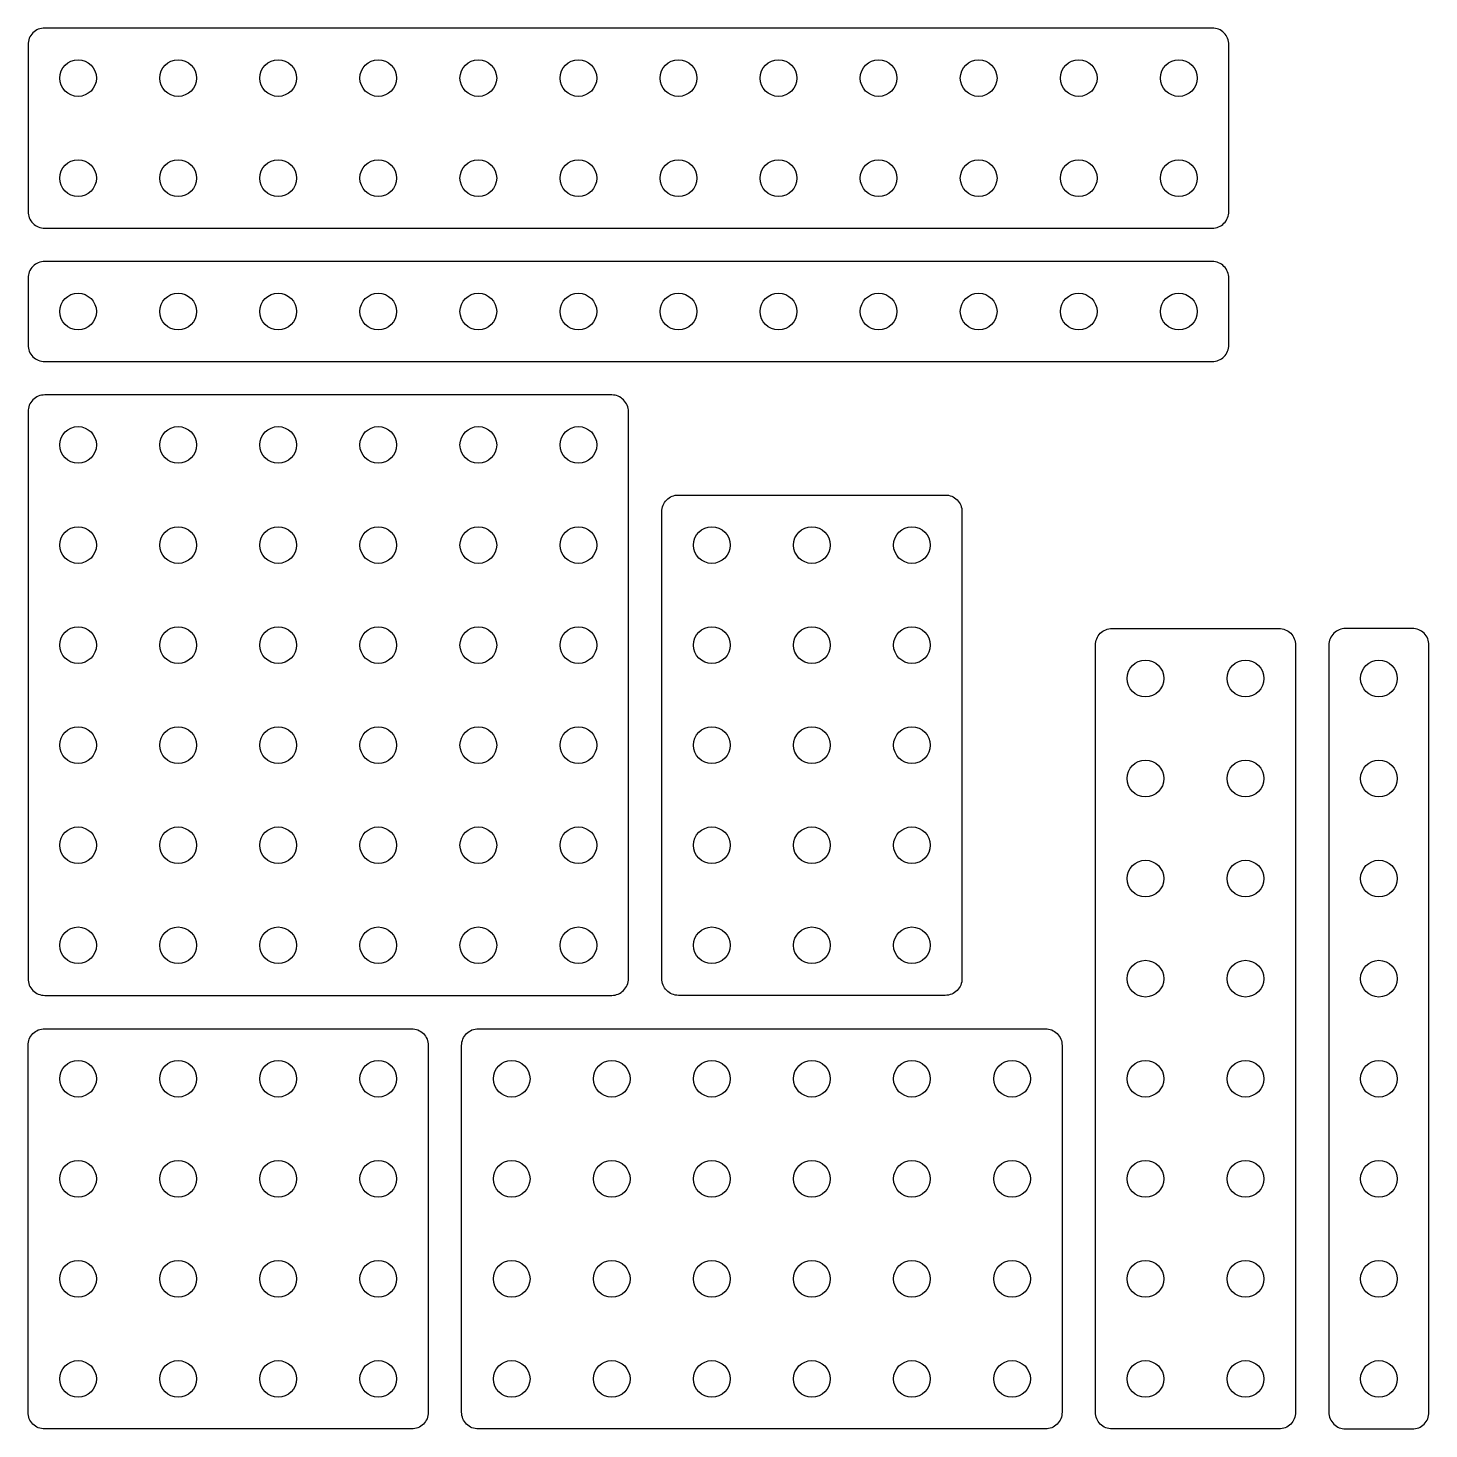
# Model space of a CAD drawing. Header units: millimetres. Extents: x 5 to 425, y 5 to 425.
import ezdxf

# ---------------------------------------------------------------- set-up
doc = ezdxf.new("R2010")
doc.units = ezdxf.units.MM
doc.layers.get('0').update_dxf_attribs({"linetype": 'CONTINUOUS', "true_color": 0xffffff})

msp = doc.modelspace()

# ---------------------------------------------------------------- linework, layer by layer
for points in [[(10, 365), (360, 365, 0.414214), (365, 370), (365, 420, 0.414214), (360, 425), (10, 425, 0.414214), (5, 420), (5, 370, 0.414214), (10, 365)], [(10, 325), (360, 325, 0.414214), (365, 330), (365, 350, 0.414214), (360, 355), (10, 355, 0.414214), (5, 350), (5, 330, 0.414214), (10, 325)], [(185, 140), (185, 310, 0.414214), (180, 315), (10, 315, 0.414214), (5, 310), (5, 140, 0.414214), (10, 135), (180, 135, 0.414214), (185, 140)], [(200, 285), (280, 285, -0.414214), (285, 280), (285, 140, -0.414214), (280, 135), (200, 135, -0.414214), (195, 140), (195, 280, -0.414214), (200, 285)], [(330, 245), (380, 245, -0.414214), (385, 240), (385, 10, -0.414214), (380, 5), (330, 5, -0.414214), (325, 10), (325, 240, -0.414214), (330, 245)], [(425, 240, 0.414214), (420, 245), (400, 245, 0.414214), (395, 240), (395, 10, 0.414214), (400, 5), (420, 5, 0.414214), (425, 10), (425, 240)], [(10, 125), (120, 125, -0.414214), (125, 120), (125, 10, -0.414214), (120, 5), (10, 5, -0.414214), (5, 10), (5, 120, -0.414214), (10, 125)], [(140, 125), (310, 125, -0.414214), (315, 120), (315, 10, -0.414214), (310, 5), (140, 5, -0.414214), (135, 10), (135, 120, -0.414214), (140, 125)]]:
    msp.add_lwpolyline(points, format="xyb")
for centre in [(20, 410), (50, 410), (80, 410), (110, 410), (140, 410), (170, 410), (200, 410), (230, 410), (260, 410), (290, 410), (320, 410), (350, 410), (20, 380), (50, 380), (80, 380), (110, 380), (140, 380), (170, 380), (200, 380), (230, 380), (260, 380), (290, 380), (320, 380), (350, 380), (20, 340), (50, 340), (80, 340), (110, 340), (140, 340), (170, 340), (200, 340), (230, 340), (260, 340), (290, 340), (320, 340), (350, 340), (20, 300), (50, 300), (80, 300), (110, 300), (140, 300), (170, 300), (20, 270), (50, 270), (80, 270), (110, 270), (140, 270), (170, 270), (210, 270), (240, 270), (270, 270), (20, 240), (50, 240), (80, 240), (110, 240), (140, 240), (170, 240), (210, 240), (240, 240), (270, 240), (340, 230), (370, 230), (410, 230), (20, 210), (50, 210), (80, 210), (110, 210), (140, 210), (170, 210), (210, 210), (240, 210), (270, 210), (340, 200), (370, 200), (410, 200), (20, 180), (50, 180), (80, 180), (110, 180), (140, 180), (170, 180), (210, 180), (240, 180), (270, 180), (340, 170), (370, 170), (410, 170), (20, 150), (50, 150), (80, 150), (110, 150), (140, 150), (170, 150), (210, 150), (240, 150), (270, 150), (340, 140), (370, 140), (410, 140), (20, 110), (50, 110), (80, 110), (110, 110), (150, 110), (180, 110), (210, 110), (240, 110), (270, 110), (300, 110), (340, 110), (370, 110), (410, 110), (20, 80), (50, 80), (80, 80), (110, 80), (150, 80), (180, 80), (210, 80), (240, 80), (270, 80), (300, 80), (340, 80), (370, 80), (410, 80), (20, 50), (50, 50), (80, 50), (110, 50), (150, 50), (180, 50), (210, 50), (240, 50), (270, 50), (300, 50), (340, 50), (370, 50), (410, 50), (20, 20), (50, 20), (80, 20), (110, 20), (150, 20), (180, 20), (210, 20), (240, 20), (270, 20), (300, 20), (340, 20), (370, 20), (410, 20)]:
    msp.add_circle(centre, 5.5)

doc.saveas('drawing.dxf')
